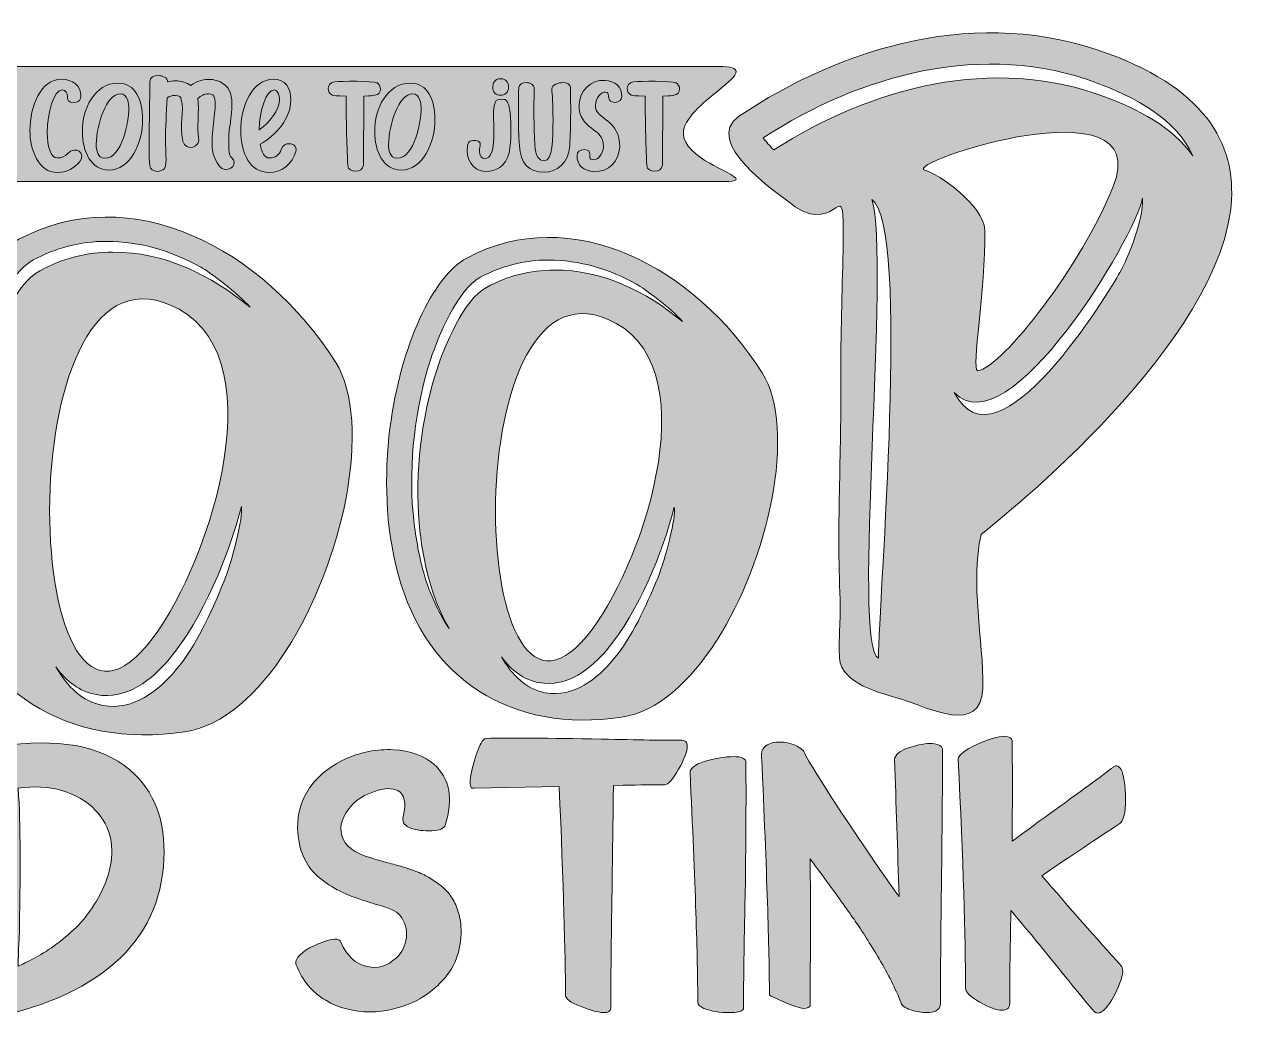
# Model space of a CAD drawing. Header units: inches. Extents: x 65 to 1015, y -999 to -82.
# Drawn here: x 384 to 998, y -999 to -494 of the extents above; entities that cross this region are included whole.
import ezdxf

# ---------------------------------------------------------------- set-up
doc = ezdxf.new("R2010")
doc.units = ezdxf.units.IN
doc.header["$MEASUREMENT"] = 0
doc.layers.add('Layer 1', color=7, linetype='Continuous')

# ---------------------------------------------------------------- blocks, each defined once
blk = doc.blocks.new('block 3')
at = {"layer": 'Layer 1', "true_color": 0xffffff}
h = blk.add_hatch(color=7, dxfattribs=at)
h.dxf.hatch_style = 2
edge = h.paths.add_edge_path()
edge.add_spline(control_points=[(440.16, -873.49), (451.5, -884.44), (456.32, -900.02), (454.63, -920.23), (452.8, -940.96), (443.61, -958.01), (427.06, -971.37), (410.5, -984.74), (387.16, -993.83), (357.05, -998.65), (356, -998.91), (355.09, -999.04), (354.31, -999.04), (351.18, -999.04), (348.96, -997.93), (347.66, -995.72), (345.05, -991.55), (347.07, -985.09), (353.72, -976.36), (354.9, -945.98), (354.18, -908.69), (351.57, -864.5), (351.57, -864.5), (351.57, -863.91), (351.57, -863.91), (351.57, -863.91), (351.96, -862.93), (351.96, -862.93), (353.4, -861.24), (361.67, -859.8), (376.8, -858.63), (376.8, -858.63), (377.39, -858.63), (377.39, -858.63), (405.55, -855.24), (426.47, -860.19), (440.16, -873.49)], knot_values=[0, 0, 0, 0, 1, 1, 1, 2, 2, 2, 3, 3, 3, 4, 4, 4, 5, 5, 5, 6, 6, 6, 7, 7, 7, 8, 8, 8, 9, 9, 9, 10, 10, 10, 11, 11, 11, 12, 12, 12, 12], degree=3, periodic=1)
edge = h.paths.add_edge_path()
edge.add_spline(control_points=[(381.3, -880.53), (382.47, -898.52), (382.6, -924.27), (381.69, -957.78), (381.56, -958.69), (381.46, -960.61), (381.39, -963.55), (381.33, -966.48), (381.3, -968.8), (381.3, -970.49), (384.29, -969.06), (387.32, -967.52), (390.39, -965.89), (393.45, -964.27), (396.97, -961.98), (400.95, -959.05), (404.92, -956.12), (408.51, -952.99), (411.71, -949.66), (414.9, -946.34), (417.93, -942.3), (420.8, -937.54), (423.67, -932.78), (425.82, -927.73), (427.25, -922.38), (430.38, -910.26), (428.1, -900.02), (420.41, -891.68), (415.97, -886.99), (410.3, -883.66), (403.39, -881.7), (396.48, -879.75), (389.12, -879.36), (381.3, -880.53)], knot_values=[0, 0, 0, 0, 1, 1, 1, 2, 2, 2, 3, 3, 3, 4, 4, 4, 5, 5, 5, 6, 6, 6, 7, 7, 7, 8, 8, 8, 9, 9, 9, 10, 10, 10, 11, 11, 11, 11], degree=3, periodic=1)
h = blk.add_hatch(color=7, dxfattribs=at)
h.dxf.hatch_style = 2
edge = h.paths.add_edge_path()
edge.add_spline(control_points=[(719.02, -857.46), (719.28, -857.98), (719.41, -858.63), (719.41, -859.41), (719.41, -861.76), (717.95, -865.57), (715.01, -870.85), (712.08, -876.13), (709.7, -878.77), (707.88, -878.77), (702.4, -878.77), (695.43, -878.84), (686.95, -878.97), (686.95, -878.97), (682.06, -879.16), (682.06, -879.16), (681.93, -890.51), (681.67, -909.67), (681.28, -936.66), (680.89, -962.34), (680.69, -980.66), (680.69, -991.61), (680.43, -993.17), (679.32, -993.96), (677.37, -993.96), (677.11, -993.96), (676.91, -993.96), (676.78, -993.96), (674.04, -993.7), (670.2, -992.62), (665.24, -990.73), (660.29, -988.84), (657.81, -986.92), (657.81, -984.96), (657.81, -964.75), (656.77, -929.62), (654.68, -879.55), (654.68, -879.55), (611.66, -880.53), (611.66, -880.53), (611.66, -880.53), (610.29, -880.53), (610.29, -880.53), (610.29, -880.53), (609.9, -879.16), (609.9, -879.16), (609.38, -877.47), (609.8, -874.05), (611.17, -868.9), (612.54, -863.75), (613.88, -860), (615.18, -857.65), (615.96, -856.35), (616.75, -855.57), (617.53, -855.3), (629.52, -855.04), (649.01, -855.18), (676, -855.7), (694.64, -856.09), (708.2, -856.28), (716.68, -856.28), (717.72, -856.28), (718.5, -856.67), (719.02, -857.46)], knot_values=[0, 0, 0, 0, 1, 1, 1, 2, 2, 2, 3, 3, 3, 4, 4, 4, 5, 5, 5, 6, 6, 6, 7, 7, 7, 8, 8, 8, 9, 9, 9, 10, 10, 10, 11, 11, 11, 12, 12, 12, 13, 13, 13, 14, 14, 14, 15, 15, 15, 16, 16, 16, 17, 17, 17, 18, 18, 18, 19, 19, 19, 20, 20, 20, 21, 21, 21, 21], degree=3, periodic=1)
h = blk.add_hatch(color=7, dxfattribs=at)
h.dxf.hatch_style = 2
edge = h.paths.add_edge_path()
edge.add_spline(control_points=[(848.29, -860.98), (848.42, -876.23), (848.22, -901.33), (847.7, -936.27), (847.44, -960.65), (847.31, -978.31), (847.31, -989.26), (847.31, -991.09), (846.46, -992.39), (844.77, -993.17), (843.59, -993.7), (842.09, -993.96), (840.27, -993.96), (837.92, -993.96), (835.25, -993.47), (832.25, -992.49), (829.25, -991.51), (827.62, -990.24), (827.36, -988.68), (824.62, -981.9), (820.94, -974.6), (816.31, -966.77), (811.68, -958.95), (807.67, -952.6), (804.29, -947.71), (800.89, -942.82), (796.07, -936.07), (789.81, -927.47), (786.29, -922.77), (783.49, -918.99), (781.4, -916.12), (781.66, -927.6), (781.73, -944.55), (781.6, -966.97), (781.47, -976.49), (781.4, -983.98), (781.4, -989.46), (781.4, -989.46), (781.4, -990.63), (781.4, -990.63), (781.4, -990.63), (780.43, -991.41), (780.43, -991.41), (778.47, -992.72), (772.28, -990.76), (761.85, -985.55), (761.85, -985.55), (760.87, -985.16), (760.87, -985.16), (760.87, -985.16), (760.87, -983.98), (760.87, -983.98), (760.87, -962.86), (759.57, -923.03), (756.96, -864.5), (756.7, -862.15), (757.42, -860.33), (759.11, -859.02), (761.07, -857.72), (763.38, -857.1), (766.05, -857.16), (768.72, -857.23), (771.3, -857.78), (773.78, -858.82), (776.91, -860.13), (778.67, -861.76), (779.06, -863.71), (788.44, -879.75), (803.5, -902.63), (824.23, -932.36), (824.23, -932.36), (826.38, -935.29), (826.38, -935.29), (825.73, -911.3), (824.95, -888.23), (824.04, -866.06), (824.04, -866.06), (824.04, -865.47), (824.04, -865.47), (824.04, -865.47), (824.23, -865.08), (824.23, -865.08), (825.28, -862.74), (828.17, -860.88), (832.93, -859.51), (837.69, -858.14), (841.51, -857.65), (844.38, -858.04), (846.59, -858.31), (847.9, -859.15), (848.29, -860.59), (848.29, -860.59), (848.29, -860.98), (848.29, -860.98)], knot_values=[0, 0, 0, 0, 1, 1, 1, 2, 2, 2, 3, 3, 3, 4, 4, 4, 5, 5, 5, 6, 6, 6, 7, 7, 7, 8, 8, 8, 9, 9, 9, 10, 10, 10, 11, 11, 11, 12, 12, 12, 13, 13, 13, 14, 14, 14, 15, 15, 15, 16, 16, 16, 17, 17, 17, 18, 18, 18, 19, 19, 19, 20, 20, 20, 21, 21, 21, 22, 22, 22, 23, 23, 23, 24, 24, 24, 25, 25, 25, 26, 26, 26, 27, 27, 27, 28, 28, 28, 29, 29, 29, 30, 30, 30, 31, 31, 31, 31], degree=3, periodic=1)
h = blk.add_hatch(color=7, dxfattribs=at)
h.dxf.hatch_style = 2
edge = h.paths.add_edge_path()
edge.add_spline(control_points=[(898.54, -924.73), (912.62, -941.03), (926.05, -956.28), (938.83, -970.49), (940, -972.19), (939.48, -975.61), (937.27, -980.76), (935.05, -985.91), (932.83, -989.65), (930.62, -992), (929.31, -993.44), (928.07, -994.15), (926.9, -994.15), (926.38, -994.15), (925.86, -993.96), (925.34, -993.57), (925.34, -993.57), (924.95, -993.37), (924.95, -993.37), (919.99, -987.5), (912.04, -977.79), (901.09, -964.23), (891.96, -953.02), (885.9, -945.72), (882.9, -942.33), (882.51, -963.19), (882.31, -978.83), (882.31, -989.26), (882.31, -990.44), (881.92, -991.35), (881.14, -992), (880.36, -992.52), (879.44, -992.78), (878.4, -992.78), (875.79, -992.78), (872.08, -991.41), (867.25, -988.68), (862.43, -985.94), (860.02, -983.59), (860.02, -981.64), (860.02, -955.95), (858.78, -917.36), (856.3, -865.86), (856.3, -865.86), (856.3, -865.47), (856.3, -865.47), (856.3, -865.47), (856.5, -864.89), (856.5, -864.89), (857.8, -862.54), (861.49, -860.1), (867.55, -857.55), (873.61, -855.01), (878.01, -853.94), (880.75, -854.33), (882.31, -854.59), (883.22, -855.3), (883.49, -856.48), (883.75, -869.65), (883.75, -886.59), (883.49, -907.32), (887.4, -904.46), (893.46, -900.02), (901.67, -894.03), (918.36, -882.03), (929.38, -873.95), (934.72, -869.78), (934.72, -869.78), (934.92, -869.58), (934.92, -869.58), (936.09, -868.93), (937.13, -869.13), (938.05, -870.17), (939.61, -871.99), (940.52, -876.49), (940.79, -883.66), (941.05, -890.83), (940.33, -895.53), (938.64, -897.74), (938.64, -897.74), (938.05, -898.33), (938.05, -898.33), (926.83, -905.63), (913.67, -914.43), (898.54, -924.73)], knot_values=[0, 0, 0, 0, 1, 1, 1, 2, 2, 2, 3, 3, 3, 4, 4, 4, 5, 5, 5, 6, 6, 6, 7, 7, 7, 8, 8, 8, 9, 9, 9, 10, 10, 10, 11, 11, 11, 12, 12, 12, 13, 13, 13, 14, 14, 14, 15, 15, 15, 16, 16, 16, 17, 17, 17, 18, 18, 18, 19, 19, 19, 20, 20, 20, 21, 21, 21, 22, 22, 22, 23, 23, 23, 24, 24, 24, 25, 25, 25, 26, 26, 26, 27, 27, 27, 28, 28, 28, 28], degree=3, periodic=1)
h = blk.add_hatch(color=7, dxfattribs=at)
h.dxf.hatch_style = 2
edge = h.paths.add_edge_path()
edge.add_spline(control_points=[(605.01, -950.15), (605.66, -961.1), (602.57, -970.29), (595.72, -977.72), (588.88, -985.16), (580.44, -989.98), (570.4, -992.2), (566.62, -993.11), (562.84, -993.57), (559.06, -993.57), (550.84, -993.57), (543.38, -991.61), (536.67, -987.7), (529.95, -983.79), (524.96, -977.86), (521.7, -969.9), (521.18, -968.34), (521.77, -966.71), (523.46, -965.01), (525.16, -963.32), (526.85, -962.05), (528.55, -961.2), (530.24, -960.35), (532, -959.54), (533.83, -958.76), (540.09, -956.28), (543.61, -956.15), (544.39, -958.37), (547.26, -965.28), (551.69, -969.38), (557.69, -970.68), (562.9, -971.99), (567.79, -970.49), (572.36, -966.19), (575.22, -963.58), (576.92, -960.19), (577.44, -956.02), (577.96, -951.85), (576.85, -948.07), (574.12, -944.68), (572.42, -942.72), (568.44, -940.9), (562.19, -939.2), (560.62, -938.81), (559.58, -938.48), (559.06, -938.22), (553.71, -936.66), (549.15, -934.99), (545.37, -933.23), (541.58, -931.48), (537.84, -929.16), (534.12, -926.29), (530.41, -923.43), (527.57, -919.84), (525.62, -915.54), (523.66, -911.23), (522.62, -906.28), (522.49, -900.67), (522.36, -893.11), (524.38, -886.33), (528.55, -880.34), (532.72, -874.34), (538.65, -869.52), (546.35, -865.86), (554.3, -862.22), (562.51, -860.62), (570.99, -861.07), (579.46, -861.53), (586.24, -863.98), (591.32, -868.41), (599.41, -875.45), (601.3, -885.75), (597, -899.31), (597, -899.31), (596.8, -899.7), (596.8, -899.7), (595.75, -901.26), (593.09, -902.04), (588.78, -902.04), (584.48, -902.04), (581.16, -901.46), (578.81, -900.28), (576.07, -898.98), (575.09, -897.15), (575.87, -894.81), (577.44, -887.9), (576.53, -883.53), (573.14, -881.7), (570.27, -880.27), (566.36, -880.4), (561.4, -882.1), (556.45, -883.79), (552.73, -886.01), (550.26, -888.74), (545.17, -894.09), (543.35, -899.31), (544.78, -904.39), (546.21, -909.61), (551.17, -913.39), (559.64, -915.73), (561.08, -916.25), (563.49, -916.97), (566.88, -917.88), (569.88, -918.67), (572.19, -919.29), (573.82, -919.74), (575.45, -920.2), (577.76, -920.95), (580.76, -921.99), (583.76, -923.03), (586.17, -924.08), (588, -925.12), (589.82, -926.16), (591.88, -927.53), (594.16, -929.23), (596.44, -930.92), (598.27, -932.72), (599.64, -934.6), (601.01, -936.5), (602.18, -938.78), (603.16, -941.45), (604.13, -944.12), (604.75, -947.02), (605.01, -950.15)], knot_values=[0, 0, 0, 0, 1, 1, 1, 2, 2, 2, 3, 3, 3, 4, 4, 4, 5, 5, 5, 6, 6, 6, 7, 7, 7, 8, 8, 8, 9, 9, 9, 10, 10, 10, 11, 11, 11, 12, 12, 12, 13, 13, 13, 14, 14, 14, 15, 15, 15, 16, 16, 16, 17, 17, 17, 18, 18, 18, 19, 19, 19, 20, 20, 20, 21, 21, 21, 22, 22, 22, 23, 23, 23, 24, 24, 24, 25, 25, 25, 26, 26, 26, 27, 27, 27, 28, 28, 28, 29, 29, 29, 30, 30, 30, 31, 31, 31, 32, 32, 32, 33, 33, 33, 34, 34, 34, 35, 35, 35, 36, 36, 36, 37, 37, 37, 38, 38, 38, 39, 39, 39, 40, 40, 40, 41, 41, 41, 41], degree=3, periodic=1)
h = blk.add_hatch(color=7, dxfattribs=at)
h.dxf.hatch_style = 2
edge = h.paths.add_edge_path()
edge.add_spline(control_points=[(748.94, -867.04), (749.2, -881.64), (749.07, -905.96), (748.55, -939.98), (748.03, -963.45), (747.77, -980.53), (747.77, -991.22), (747.77, -991.22), (747.77, -992), (747.77, -992), (747.77, -992), (747.38, -992.59), (747.38, -992.59), (746.33, -993.5), (744.25, -993.96), (741.12, -993.96), (735.9, -993.96), (731.47, -993.24), (727.82, -991.81), (725.73, -990.89), (724.69, -989.79), (724.69, -988.48), (724.69, -966.97), (723.39, -928.25), (720.78, -872.32), (720.78, -872.32), (720.78, -871.73), (720.78, -871.73), (720.78, -871.73), (720.98, -871.34), (720.98, -871.34), (722.41, -868.99), (726.03, -867.2), (731.83, -865.96), (737.63, -864.72), (742.16, -864.3), (745.42, -864.69), (747.51, -864.95), (748.68, -865.74), (748.94, -867.04)], knot_values=[0, 0, 0, 0, 1, 1, 1, 2, 2, 2, 3, 3, 3, 4, 4, 4, 5, 5, 5, 6, 6, 6, 7, 7, 7, 8, 8, 8, 9, 9, 9, 10, 10, 10, 11, 11, 11, 12, 12, 12, 13, 13, 13, 13], degree=3, periodic=1)
at = {"layer": 'Layer 1', "lineweight": 0}
for points, knots in [([(440.16, -873.49), (451.5, -884.44), (456.32, -900.02), (454.63, -920.23), (452.8, -940.96), (443.61, -958.01), (427.06, -971.37), (410.5, -984.74), (387.16, -993.83), (357.05, -998.65), (356, -998.91), (355.09, -999.04), (354.31, -999.04), (351.18, -999.04), (348.96, -997.93), (347.66, -995.72), (345.05, -991.55), (347.07, -985.09), (353.72, -976.36), (354.9, -945.98), (354.18, -908.69), (351.57, -864.5), (351.57, -864.5), (351.57, -863.91), (351.57, -863.91), (351.57, -863.91), (351.96, -862.93), (351.96, -862.93), (353.4, -861.24), (361.67, -859.8), (376.8, -858.63), (376.8, -858.63), (377.39, -858.63), (377.39, -858.63), (405.55, -855.24), (426.47, -860.19), (440.16, -873.49)], [0, 0, 0, 0, 1, 1, 1, 2, 2, 2, 3, 3, 3, 4, 4, 4, 5, 5, 5, 6, 6, 6, 7, 7, 7, 8, 8, 8, 9, 9, 9, 10, 10, 10, 11, 11, 11, 12, 12, 12, 12]), ([(719.02, -857.46), (719.28, -857.98), (719.41, -858.63), (719.41, -859.41), (719.41, -861.76), (717.95, -865.57), (715.01, -870.85), (712.08, -876.13), (709.7, -878.77), (707.88, -878.77), (702.4, -878.77), (695.43, -878.84), (686.95, -878.97), (686.95, -878.97), (682.06, -879.16), (682.06, -879.16), (681.93, -890.51), (681.67, -909.67), (681.28, -936.66), (680.89, -962.34), (680.69, -980.66), (680.69, -991.61), (680.43, -993.17), (679.32, -993.96), (677.37, -993.96), (677.11, -993.96), (676.91, -993.96), (676.78, -993.96), (674.04, -993.7), (670.2, -992.62), (665.24, -990.73), (660.29, -988.84), (657.81, -986.92), (657.81, -984.96), (657.81, -964.75), (656.77, -929.62), (654.68, -879.55), (654.68, -879.55), (611.66, -880.53), (611.66, -880.53), (611.66, -880.53), (610.29, -880.53), (610.29, -880.53), (610.29, -880.53), (609.9, -879.16), (609.9, -879.16), (609.38, -877.47), (609.8, -874.05), (611.17, -868.9), (612.54, -863.75), (613.88, -860), (615.18, -857.65), (615.96, -856.35), (616.75, -855.57), (617.53, -855.3), (629.52, -855.04), (649.01, -855.18), (676, -855.7), (694.64, -856.09), (708.2, -856.28), (716.68, -856.28), (717.72, -856.28), (718.5, -856.67), (719.02, -857.46)], [0, 0, 0, 0, 1, 1, 1, 2, 2, 2, 3, 3, 3, 4, 4, 4, 5, 5, 5, 6, 6, 6, 7, 7, 7, 8, 8, 8, 9, 9, 9, 10, 10, 10, 11, 11, 11, 12, 12, 12, 13, 13, 13, 14, 14, 14, 15, 15, 15, 16, 16, 16, 17, 17, 17, 18, 18, 18, 19, 19, 19, 20, 20, 20, 21, 21, 21, 21]), ([(848.29, -860.98), (848.42, -876.23), (848.22, -901.33), (847.7, -936.27), (847.44, -960.65), (847.31, -978.31), (847.31, -989.26), (847.31, -991.09), (846.46, -992.39), (844.77, -993.17), (843.59, -993.7), (842.09, -993.96), (840.27, -993.96), (837.92, -993.96), (835.25, -993.47), (832.25, -992.49), (829.25, -991.51), (827.62, -990.24), (827.36, -988.68), (824.62, -981.9), (820.94, -974.6), (816.31, -966.77), (811.68, -958.95), (807.67, -952.6), (804.29, -947.71), (800.89, -942.82), (796.07, -936.07), (789.81, -927.47), (786.29, -922.77), (783.49, -918.99), (781.4, -916.12), (781.66, -927.6), (781.73, -944.55), (781.6, -966.97), (781.47, -976.49), (781.4, -983.98), (781.4, -989.46), (781.4, -989.46), (781.4, -990.63), (781.4, -990.63), (781.4, -990.63), (780.43, -991.41), (780.43, -991.41), (778.47, -992.72), (772.28, -990.76), (761.85, -985.55), (761.85, -985.55), (760.87, -985.16), (760.87, -985.16), (760.87, -985.16), (760.87, -983.98), (760.87, -983.98), (760.87, -962.86), (759.57, -923.03), (756.96, -864.5), (756.7, -862.15), (757.42, -860.33), (759.11, -859.02), (761.07, -857.72), (763.38, -857.1), (766.05, -857.16), (768.72, -857.23), (771.3, -857.78), (773.78, -858.82), (776.91, -860.13), (778.67, -861.76), (779.06, -863.71), (788.44, -879.75), (803.5, -902.63), (824.23, -932.36), (824.23, -932.36), (826.38, -935.29), (826.38, -935.29), (825.73, -911.3), (824.95, -888.23), (824.04, -866.06), (824.04, -866.06), (824.04, -865.47), (824.04, -865.47), (824.04, -865.47), (824.23, -865.08), (824.23, -865.08), (825.28, -862.74), (828.17, -860.88), (832.93, -859.51), (837.69, -858.14), (841.51, -857.65), (844.38, -858.04), (846.59, -858.31), (847.9, -859.15), (848.29, -860.59), (848.29, -860.59), (848.29, -860.98), (848.29, -860.98)], [0, 0, 0, 0, 1, 1, 1, 2, 2, 2, 3, 3, 3, 4, 4, 4, 5, 5, 5, 6, 6, 6, 7, 7, 7, 8, 8, 8, 9, 9, 9, 10, 10, 10, 11, 11, 11, 12, 12, 12, 13, 13, 13, 14, 14, 14, 15, 15, 15, 16, 16, 16, 17, 17, 17, 18, 18, 18, 19, 19, 19, 20, 20, 20, 21, 21, 21, 22, 22, 22, 23, 23, 23, 24, 24, 24, 25, 25, 25, 26, 26, 26, 27, 27, 27, 28, 28, 28, 29, 29, 29, 30, 30, 30, 31, 31, 31, 31]), ([(898.54, -924.73), (912.62, -941.03), (926.05, -956.28), (938.83, -970.49), (940, -972.19), (939.48, -975.61), (937.27, -980.76), (935.05, -985.91), (932.83, -989.65), (930.62, -992), (929.31, -993.44), (928.07, -994.15), (926.9, -994.15), (926.38, -994.15), (925.86, -993.96), (925.34, -993.57), (925.34, -993.57), (924.95, -993.37), (924.95, -993.37), (919.99, -987.5), (912.04, -977.79), (901.09, -964.23), (891.96, -953.02), (885.9, -945.72), (882.9, -942.33), (882.51, -963.19), (882.31, -978.83), (882.31, -989.26), (882.31, -990.44), (881.92, -991.35), (881.14, -992), (880.36, -992.52), (879.44, -992.78), (878.4, -992.78), (875.79, -992.78), (872.08, -991.41), (867.25, -988.68), (862.43, -985.94), (860.02, -983.59), (860.02, -981.64), (860.02, -955.95), (858.78, -917.36), (856.3, -865.86), (856.3, -865.86), (856.3, -865.47), (856.3, -865.47), (856.3, -865.47), (856.5, -864.89), (856.5, -864.89), (857.8, -862.54), (861.49, -860.1), (867.55, -857.55), (873.61, -855.01), (878.01, -853.94), (880.75, -854.33), (882.31, -854.59), (883.22, -855.3), (883.49, -856.48), (883.75, -869.65), (883.75, -886.59), (883.49, -907.32), (887.4, -904.46), (893.46, -900.02), (901.67, -894.03), (918.36, -882.03), (929.38, -873.95), (934.72, -869.78), (934.72, -869.78), (934.92, -869.58), (934.92, -869.58), (936.09, -868.93), (937.13, -869.13), (938.05, -870.17), (939.61, -871.99), (940.52, -876.49), (940.79, -883.66), (941.05, -890.83), (940.33, -895.53), (938.64, -897.74), (938.64, -897.74), (938.05, -898.33), (938.05, -898.33), (926.83, -905.63), (913.67, -914.43), (898.54, -924.73)], [0, 0, 0, 0, 1, 1, 1, 2, 2, 2, 3, 3, 3, 4, 4, 4, 5, 5, 5, 6, 6, 6, 7, 7, 7, 8, 8, 8, 9, 9, 9, 10, 10, 10, 11, 11, 11, 12, 12, 12, 13, 13, 13, 14, 14, 14, 15, 15, 15, 16, 16, 16, 17, 17, 17, 18, 18, 18, 19, 19, 19, 20, 20, 20, 21, 21, 21, 22, 22, 22, 23, 23, 23, 24, 24, 24, 25, 25, 25, 26, 26, 26, 27, 27, 27, 28, 28, 28, 28]), ([(605.01, -950.15), (605.66, -961.1), (602.57, -970.29), (595.72, -977.72), (588.88, -985.16), (580.44, -989.98), (570.4, -992.2), (566.62, -993.11), (562.84, -993.57), (559.06, -993.57), (550.84, -993.57), (543.38, -991.61), (536.67, -987.7), (529.95, -983.79), (524.96, -977.86), (521.7, -969.9), (521.18, -968.34), (521.77, -966.71), (523.46, -965.01), (525.16, -963.32), (526.85, -962.05), (528.55, -961.2), (530.24, -960.35), (532, -959.54), (533.83, -958.76), (540.09, -956.28), (543.61, -956.15), (544.39, -958.37), (547.26, -965.28), (551.69, -969.38), (557.69, -970.68), (562.9, -971.99), (567.79, -970.49), (572.36, -966.19), (575.22, -963.58), (576.92, -960.19), (577.44, -956.02), (577.96, -951.85), (576.85, -948.07), (574.12, -944.68), (572.42, -942.72), (568.44, -940.9), (562.19, -939.2), (560.62, -938.81), (559.58, -938.48), (559.06, -938.22), (553.71, -936.66), (549.15, -934.99), (545.37, -933.23), (541.58, -931.48), (537.84, -929.16), (534.12, -926.29), (530.41, -923.43), (527.57, -919.84), (525.62, -915.54), (523.66, -911.23), (522.62, -906.28), (522.49, -900.67), (522.36, -893.11), (524.38, -886.33), (528.55, -880.34), (532.72, -874.34), (538.65, -869.52), (546.35, -865.86), (554.3, -862.22), (562.51, -860.62), (570.99, -861.07), (579.46, -861.53), (586.24, -863.98), (591.32, -868.41), (599.41, -875.45), (601.3, -885.75), (597, -899.31), (597, -899.31), (596.8, -899.7), (596.8, -899.7), (595.75, -901.26), (593.09, -902.04), (588.78, -902.04), (584.48, -902.04), (581.16, -901.46), (578.81, -900.28), (576.07, -898.98), (575.09, -897.15), (575.87, -894.81), (577.44, -887.9), (576.53, -883.53), (573.14, -881.7), (570.27, -880.27), (566.36, -880.4), (561.4, -882.1), (556.45, -883.79), (552.73, -886.01), (550.26, -888.74), (545.17, -894.09), (543.35, -899.31), (544.78, -904.39), (546.21, -909.61), (551.17, -913.39), (559.64, -915.73), (561.08, -916.25), (563.49, -916.97), (566.88, -917.88), (569.88, -918.67), (572.19, -919.29), (573.82, -919.74), (575.45, -920.2), (577.76, -920.95), (580.76, -921.99), (583.76, -923.03), (586.17, -924.08), (588, -925.12), (589.82, -926.16), (591.88, -927.53), (594.16, -929.23), (596.44, -930.92), (598.27, -932.72), (599.64, -934.6), (601.01, -936.5), (602.18, -938.78), (603.16, -941.45), (604.13, -944.12), (604.75, -947.02), (605.01, -950.15)], [0, 0, 0, 0, 1, 1, 1, 2, 2, 2, 3, 3, 3, 4, 4, 4, 5, 5, 5, 6, 6, 6, 7, 7, 7, 8, 8, 8, 9, 9, 9, 10, 10, 10, 11, 11, 11, 12, 12, 12, 13, 13, 13, 14, 14, 14, 15, 15, 15, 16, 16, 16, 17, 17, 17, 18, 18, 18, 19, 19, 19, 20, 20, 20, 21, 21, 21, 22, 22, 22, 23, 23, 23, 24, 24, 24, 25, 25, 25, 26, 26, 26, 27, 27, 27, 28, 28, 28, 29, 29, 29, 30, 30, 30, 31, 31, 31, 32, 32, 32, 33, 33, 33, 34, 34, 34, 35, 35, 35, 36, 36, 36, 37, 37, 37, 38, 38, 38, 39, 39, 39, 40, 40, 40, 41, 41, 41, 41]), ([(748.94, -867.04), (749.2, -881.64), (749.07, -905.96), (748.55, -939.98), (748.03, -963.45), (747.77, -980.53), (747.77, -991.22), (747.77, -991.22), (747.77, -992), (747.77, -992), (747.77, -992), (747.38, -992.59), (747.38, -992.59), (746.33, -993.5), (744.25, -993.96), (741.12, -993.96), (735.9, -993.96), (731.47, -993.24), (727.82, -991.81), (725.73, -990.89), (724.69, -989.79), (724.69, -988.48), (724.69, -966.97), (723.39, -928.25), (720.78, -872.32), (720.78, -872.32), (720.78, -871.73), (720.78, -871.73), (720.78, -871.73), (720.98, -871.34), (720.98, -871.34), (722.41, -868.99), (726.03, -867.2), (731.83, -865.96), (737.63, -864.72), (742.16, -864.3), (745.42, -864.69), (747.51, -864.95), (748.68, -865.74), (748.94, -867.04)], [0, 0, 0, 0, 1, 1, 1, 2, 2, 2, 3, 3, 3, 4, 4, 4, 5, 5, 5, 6, 6, 6, 7, 7, 7, 8, 8, 8, 9, 9, 9, 10, 10, 10, 11, 11, 11, 12, 12, 12, 13, 13, 13, 13]), ([(381.3, -880.53), (382.47, -898.52), (382.6, -924.27), (381.69, -957.78), (381.56, -958.69), (381.46, -960.61), (381.39, -963.55), (381.33, -966.48), (381.3, -968.8), (381.3, -970.49), (384.29, -969.06), (387.32, -967.52), (390.39, -965.89), (393.45, -964.27), (396.97, -961.98), (400.95, -959.05), (404.92, -956.12), (408.51, -952.99), (411.71, -949.66), (414.9, -946.34), (417.93, -942.3), (420.8, -937.54), (423.67, -932.78), (425.82, -927.73), (427.25, -922.38), (430.38, -910.26), (428.1, -900.02), (420.41, -891.68), (415.97, -886.99), (410.3, -883.66), (403.39, -881.7), (396.48, -879.75), (389.12, -879.36), (381.3, -880.53)], [0, 0, 0, 0, 1, 1, 1, 2, 2, 2, 3, 3, 3, 4, 4, 4, 5, 5, 5, 6, 6, 6, 7, 7, 7, 8, 8, 8, 9, 9, 9, 10, 10, 10, 11, 11, 11, 11])]:
    blk.add_open_spline(points, degree=3, knots=knots, dxfattribs=at)
blk = doc.blocks.new('block 15')
at = {"layer": 'Layer 1', "true_color": 0xffffff}
h = blk.add_hatch(color=7, dxfattribs=at)
h.dxf.hatch_style = 2
edge = h.paths.add_edge_path()
edge.add_spline(control_points=[(796.93, -668.67), (796.93, -647.54), (797.84, -626.1), (798.14, -604.96), (798.74, -566.61), (795.73, -601.64), (773.98, -586.54), (762.81, -578.39), (727.48, -553.93), (745.3, -540.94), (797.84, -505.61), (866.99, -484.78), (932.21, -509.24), (983.25, -527.96), (998.04, -557.25), (993.82, -588.95), (983.85, -662.64), (870.61, -749.6), (867.9, -752.32), (862.16, -777.08), (869.1, -804.86), (868.8, -830.23), (867.59, -853.78), (841.63, -839.89), (827.13, -835.36), (817.17, -832.34), (797.24, -827.81), (796.33, -814.83), (795.73, -805.77), (796.93, -795.2), (796.63, -785.23), (794.82, -746.28), (797.54, -707.63), (796.93, -668.67)], knot_values=[0, 0, 0, 0, 1, 1, 1, 2, 2, 2, 3, 3, 3, 4, 4, 4, 5, 5, 5, 6, 6, 6, 7, 7, 7, 8, 8, 8, 9, 9, 9, 10, 10, 10, 11, 11, 11, 11], degree=3, periodic=1)
edge = h.paths.add_edge_path()
edge.add_spline(control_points=[(757.68, -551.81), (759.19, -553.62), (761, -555.74), (763.11, -557.85), (812.64, -526.15), (873.63, -509.84), (930.4, -530.98), (946.41, -537.02), (964.83, -546.08), (974.79, -560.87), (966.64, -542.15), (945.2, -530.98), (926.48, -524.03), (869.41, -502.59), (807.2, -519.5), (757.68, -551.81)], knot_values=[0, 0, 0, 0, 1, 1, 1, 2, 2, 2, 3, 3, 3, 4, 4, 4, 5, 5, 5, 5], degree=3, periodic=1)
edge = h.paths.add_edge_path()
edge.add_spline(control_points=[(812.64, -582.92), (822.3, -612.51), (802.37, -808.79), (815.96, -814.83), (815.96, -787.65), (832.26, -595.3), (812.64, -582.92)], knot_values=[0, 0, 0, 0, 1, 1, 1, 2, 2, 2, 2], degree=3, periodic=1)
edge = h.paths.add_edge_path()
edge.add_spline(control_points=[(866.08, -669.58), (879.07, -667.47), (919.23, -615.23), (934.63, -576.27), (956.37, -521.92), (827.13, -564.8), (839.51, -568.12), (846.15, -569.93), (869.1, -585.63), (869.71, -598.32), (870.31, -629.42), (862.76, -668.07), (866.08, -669.58)], knot_values=[0, 0, 0, 0, 1, 1, 1, 2, 2, 2, 3, 3, 3, 4, 4, 4, 4], degree=3, periodic=1)
edge = h.paths.add_edge_path()
edge.add_spline(control_points=[(949.43, -582.31), (945.8, -601.64), (881.79, -709.44), (854.31, -680.45), (876.05, -723.33), (932.82, -629.12), (937.95, -619.75), (942.18, -612.51), (949.73, -593.79), (949.43, -582.31)], knot_values=[0, 0, 0, 0, 1, 1, 1, 2, 2, 2, 3, 3, 3, 3], degree=3, periodic=1)
h = blk.add_hatch(color=7, dxfattribs=at)
h.dxf.hatch_style = 2
edge = h.paths.add_edge_path()
edge.add_spline(control_points=[(465.43, -851.94), (406.07, -860.8), (359.72, -831.63), (344.35, -774.35), (337.32, -748.57), (336.8, -720.71), (339.93, -695.19), (345.66, -650.66), (363.1, -612.9), (381.59, -603.01), (438.09, -572.54), (505.01, -607.44), (541.73, -665.24), (551.1, -680.35), (552.14, -706.12), (546.94, -733.73), (536.78, -786.58), (504.23, -846.21), (465.43, -851.94)], knot_values=[0, 0, 0, 0, 1, 1, 1, 2, 2, 2, 3, 3, 3, 4, 4, 4, 5, 5, 5, 6, 6, 6, 6], degree=3, periodic=1)
edge = h.paths.add_edge_path()
edge.add_spline(control_points=[(473.51, -617.07), (458.93, -609), (442.78, -604.05), (425.86, -604.05), (412.58, -604.05), (400.08, -607.44), (388.88, -613.43), (376.38, -620.2), (365.97, -645.97), (362.06, -657.69), (353.47, -684.25), (350.08, -713.94), (352.43, -741.28), (353.47, -751.43), (355.03, -761.59), (357.63, -771.48), (360.76, -783.46), (365.71, -794.4), (371.95, -803.77), (367.27, -795.7), (363.62, -786.58), (361.02, -776.95), (358.41, -767.06), (356.59, -756.9), (355.81, -746.75), (353.47, -719.4), (356.85, -689.72), (365.44, -663.16), (369.35, -651.44), (379.77, -625.4), (392.27, -618.89), (403.46, -612.64), (415.96, -609.52), (428.98, -609.52), (455.02, -609.26), (478.97, -621.24), (498.5, -637.38), (492.52, -630.35), (477.67, -619.41), (473.51, -617.07)], knot_values=[0, 0, 0, 0, 1, 1, 1, 2, 2, 2, 3, 3, 3, 4, 4, 4, 5, 5, 5, 6, 6, 6, 7, 7, 7, 8, 8, 8, 9, 9, 9, 10, 10, 10, 11, 11, 11, 12, 12, 12, 13, 13, 13, 13], degree=3, periodic=1)
edge = h.paths.add_edge_path()
edge.add_spline(control_points=[(446.69, -807.94), (476.11, -772.26), (512.3, -665.76), (462.57, -638.42), (375.08, -590.25), (381.07, -886.84), (446.69, -807.94)], knot_values=[0, 0, 0, 0, 1, 1, 1, 2, 2, 2, 2], degree=3, periodic=1)
edge = h.paths.add_edge_path()
edge.add_spline(control_points=[(457.62, -815.23), (449.03, -825.38), (436.27, -836.06), (420.65, -833.19), (412.32, -831.63), (405.54, -826.42), (400.34, -819.13), (406.07, -829.29), (413.62, -836.58), (424.03, -838.66), (439.66, -841.53), (452.42, -830.85), (461.01, -820.7), (471.42, -808.2), (478.19, -792.83), (485.22, -776.17), (489.39, -765.49), (495.12, -743.36), (494.08, -738.15), (487.57, -762.89), (474.81, -794.66), (457.62, -815.23)], knot_values=[0, 0, 0, 0, 1, 1, 1, 2, 2, 2, 3, 3, 3, 4, 4, 4, 5, 5, 5, 6, 6, 6, 7, 7, 7, 7], degree=3, periodic=1)
h = blk.add_hatch(color=7, dxfattribs=at)
h.dxf.hatch_style = 2
edge = h.paths.add_edge_path()
edge.add_spline(control_points=[(686.14, -844.6), (630.79, -852.85), (587.58, -825.66), (573.26, -772.26), (566.71, -748.22), (566.22, -722.25), (569.13, -698.46), (574.47, -656.95), (590.74, -621.75), (607.97, -612.52), (660.65, -584.12), (723.04, -616.65), (757.27, -670.54), (766.01, -684.62), (766.98, -708.65), (762.12, -734.39), (752.66, -783.66), (722.31, -839.26), (686.14, -844.6)], knot_values=[0, 0, 0, 0, 1, 1, 1, 2, 2, 2, 3, 3, 3, 4, 4, 4, 5, 5, 5, 6, 6, 6, 6], degree=3, periodic=1)
edge = h.paths.add_edge_path()
edge.add_spline(control_points=[(693.67, -625.63), (680.07, -618.11), (665.02, -613.49), (649.24, -613.49), (636.86, -613.49), (625.21, -616.65), (614.77, -622.23), (603.12, -628.55), (593.41, -652.58), (589.77, -663.5), (581.76, -688.26), (578.6, -715.94), (580.79, -741.43), (581.76, -750.89), (583.21, -760.36), (585.64, -769.58), (588.55, -780.75), (593.17, -790.95), (598.99, -799.69), (594.62, -792.16), (591.22, -783.66), (588.8, -774.68), (586.37, -765.46), (584.67, -755.99), (583.94, -746.52), (581.76, -721.03), (584.91, -693.36), (592.92, -668.6), (596.56, -657.68), (606.27, -633.4), (617.93, -627.33), (628.37, -621.51), (640.02, -618.59), (652.16, -618.59), (676.43, -618.35), (698.76, -629.52), (716.97, -644.57), (711.39, -638.01), (697.55, -627.82), (693.67, -625.63)], knot_values=[0, 0, 0, 0, 1, 1, 1, 2, 2, 2, 3, 3, 3, 4, 4, 4, 5, 5, 5, 6, 6, 6, 7, 7, 7, 8, 8, 8, 9, 9, 9, 10, 10, 10, 11, 11, 11, 12, 12, 12, 13, 13, 13, 13], degree=3, periodic=1)
edge = h.paths.add_edge_path()
edge.add_spline(control_points=[(668.66, -803.57), (696.09, -770.31), (729.84, -671.03), (683.47, -645.54), (601.91, -600.63), (607.49, -877.13), (668.66, -803.57)], knot_values=[0, 0, 0, 0, 1, 1, 1, 2, 2, 2, 2], degree=3, periodic=1)
edge = h.paths.add_edge_path()
edge.add_spline(control_points=[(678.86, -810.37), (670.85, -819.84), (658.95, -829.79), (644.39, -827.12), (636.62, -825.66), (630.31, -820.81), (625.45, -814.01), (630.79, -823.48), (637.83, -830.27), (647.54, -832.22), (662.11, -834.89), (674, -824.93), (682.01, -815.47), (691.72, -803.81), (698.04, -789.49), (704.59, -773.95), (708.48, -764), (713.81, -743.37), (712.84, -738.51), (706.77, -761.57), (694.88, -791.19), (678.86, -810.37)], knot_values=[0, 0, 0, 0, 1, 1, 1, 2, 2, 2, 3, 3, 3, 4, 4, 4, 5, 5, 5, 6, 6, 6, 7, 7, 7, 7], degree=3, periodic=1)
at = {"layer": 'Layer 1', "lineweight": 0}
for points, knots in [([(796.93, -668.67), (796.93, -647.54), (797.84, -626.1), (798.14, -604.96), (798.74, -566.61), (795.73, -601.64), (773.98, -586.54), (762.81, -578.39), (727.48, -553.93), (745.3, -540.94), (797.84, -505.61), (866.99, -484.78), (932.21, -509.24), (983.25, -527.96), (998.04, -557.25), (993.82, -588.95), (983.85, -662.64), (870.61, -749.6), (867.9, -752.32), (862.16, -777.08), (869.1, -804.86), (868.8, -830.23), (867.59, -853.78), (841.63, -839.89), (827.13, -835.36), (817.17, -832.34), (797.24, -827.81), (796.33, -814.83), (795.73, -805.77), (796.93, -795.2), (796.63, -785.23), (794.82, -746.28), (797.54, -707.63), (796.93, -668.67)], [0, 0, 0, 0, 1, 1, 1, 2, 2, 2, 3, 3, 3, 4, 4, 4, 5, 5, 5, 6, 6, 6, 7, 7, 7, 8, 8, 8, 9, 9, 9, 10, 10, 10, 11, 11, 11, 11]), ([(757.68, -551.81), (759.19, -553.62), (761, -555.74), (763.11, -557.85), (812.64, -526.15), (873.63, -509.84), (930.4, -530.98), (946.41, -537.02), (964.83, -546.08), (974.79, -560.87), (966.64, -542.15), (945.2, -530.98), (926.48, -524.03), (869.41, -502.59), (807.2, -519.5), (757.68, -551.81)], [0, 0, 0, 0, 1, 1, 1, 2, 2, 2, 3, 3, 3, 4, 4, 4, 5, 5, 5, 5]), ([(866.08, -669.58), (879.07, -667.47), (919.23, -615.23), (934.63, -576.27), (956.37, -521.92), (827.13, -564.8), (839.51, -568.12), (846.15, -569.93), (869.1, -585.63), (869.71, -598.32), (870.31, -629.42), (862.76, -668.07), (866.08, -669.58)], [0, 0, 0, 0, 1, 1, 1, 2, 2, 2, 3, 3, 3, 4, 4, 4, 4]), ([(465.43, -851.94), (406.07, -860.8), (359.72, -831.63), (344.35, -774.35), (337.32, -748.57), (336.8, -720.71), (339.93, -695.19), (345.66, -650.66), (363.1, -612.9), (381.59, -603.01), (438.09, -572.54), (505.01, -607.44), (541.73, -665.24), (551.1, -680.35), (552.14, -706.12), (546.94, -733.73), (536.78, -786.58), (504.23, -846.21), (465.43, -851.94)], [0, 0, 0, 0, 1, 1, 1, 2, 2, 2, 3, 3, 3, 4, 4, 4, 5, 5, 5, 6, 6, 6, 6]), ([(812.64, -582.92), (822.3, -612.51), (802.37, -808.79), (815.96, -814.83), (815.96, -787.65), (832.26, -595.3), (812.64, -582.92)], [0, 0, 0, 0, 1, 1, 1, 2, 2, 2, 2]), ([(949.43, -582.31), (945.8, -601.64), (881.79, -709.44), (854.31, -680.45), (876.05, -723.33), (932.82, -629.12), (937.95, -619.75), (942.18, -612.51), (949.73, -593.79), (949.43, -582.31)], [0, 0, 0, 0, 1, 1, 1, 2, 2, 2, 3, 3, 3, 3]), ([(686.14, -844.6), (630.79, -852.85), (587.58, -825.66), (573.26, -772.26), (566.71, -748.22), (566.22, -722.25), (569.13, -698.46), (574.47, -656.95), (590.74, -621.75), (607.97, -612.52), (660.65, -584.12), (723.04, -616.65), (757.27, -670.54), (766.01, -684.62), (766.98, -708.65), (762.12, -734.39), (752.66, -783.66), (722.31, -839.26), (686.14, -844.6)], [0, 0, 0, 0, 1, 1, 1, 2, 2, 2, 3, 3, 3, 4, 4, 4, 5, 5, 5, 6, 6, 6, 6]), ([(446.69, -807.94), (476.11, -772.26), (512.3, -665.76), (462.57, -638.42), (375.08, -590.25), (381.07, -886.84), (446.69, -807.94)], [0, 0, 0, 0, 1, 1, 1, 2, 2, 2, 2]), ([(668.66, -803.57), (696.09, -770.31), (729.84, -671.03), (683.47, -645.54), (601.91, -600.63), (607.49, -877.13), (668.66, -803.57)], [0, 0, 0, 0, 1, 1, 1, 2, 2, 2, 2]), ([(473.51, -617.07), (458.93, -609), (442.78, -604.05), (425.86, -604.05), (412.58, -604.05), (400.08, -607.44), (388.88, -613.43), (376.38, -620.2), (365.97, -645.97), (362.06, -657.69), (353.47, -684.25), (350.08, -713.94), (352.43, -741.28), (353.47, -751.43), (355.03, -761.59), (357.63, -771.48), (360.76, -783.46), (365.71, -794.4), (371.95, -803.77), (367.27, -795.7), (363.62, -786.58), (361.02, -776.95), (358.41, -767.06), (356.59, -756.9), (355.81, -746.75), (353.47, -719.4), (356.85, -689.72), (365.44, -663.16), (369.35, -651.44), (379.77, -625.4), (392.27, -618.89), (403.46, -612.64), (415.96, -609.52), (428.98, -609.52), (455.02, -609.26), (478.97, -621.24), (498.5, -637.38), (492.52, -630.35), (477.67, -619.41), (473.51, -617.07)], [0, 0, 0, 0, 1, 1, 1, 2, 2, 2, 3, 3, 3, 4, 4, 4, 5, 5, 5, 6, 6, 6, 7, 7, 7, 8, 8, 8, 9, 9, 9, 10, 10, 10, 11, 11, 11, 12, 12, 12, 13, 13, 13, 13]), ([(693.67, -625.63), (680.07, -618.11), (665.02, -613.49), (649.24, -613.49), (636.86, -613.49), (625.21, -616.65), (614.77, -622.23), (603.12, -628.55), (593.41, -652.58), (589.77, -663.5), (581.76, -688.26), (578.6, -715.94), (580.79, -741.43), (581.76, -750.89), (583.21, -760.36), (585.64, -769.58), (588.55, -780.75), (593.17, -790.95), (598.99, -799.69), (594.62, -792.16), (591.22, -783.66), (588.8, -774.68), (586.37, -765.46), (584.67, -755.99), (583.94, -746.52), (581.76, -721.03), (584.91, -693.36), (592.92, -668.6), (596.56, -657.68), (606.27, -633.4), (617.93, -627.33), (628.37, -621.51), (640.02, -618.59), (652.16, -618.59), (676.43, -618.35), (698.76, -629.52), (716.97, -644.57), (711.39, -638.01), (697.55, -627.82), (693.67, -625.63)], [0, 0, 0, 0, 1, 1, 1, 2, 2, 2, 3, 3, 3, 4, 4, 4, 5, 5, 5, 6, 6, 6, 7, 7, 7, 8, 8, 8, 9, 9, 9, 10, 10, 10, 11, 11, 11, 12, 12, 12, 13, 13, 13, 13]), ([(457.62, -815.23), (449.03, -825.38), (436.27, -836.06), (420.65, -833.19), (412.32, -831.63), (405.54, -826.42), (400.34, -819.13), (406.07, -829.29), (413.62, -836.58), (424.03, -838.66), (439.66, -841.53), (452.42, -830.85), (461.01, -820.7), (471.42, -808.2), (478.19, -792.83), (485.22, -776.17), (489.39, -765.49), (495.12, -743.36), (494.08, -738.15), (487.57, -762.89), (474.81, -794.66), (457.62, -815.23)], [0, 0, 0, 0, 1, 1, 1, 2, 2, 2, 3, 3, 3, 4, 4, 4, 5, 5, 5, 6, 6, 6, 7, 7, 7, 7]), ([(678.86, -810.37), (670.85, -819.84), (658.95, -829.79), (644.39, -827.12), (636.62, -825.66), (630.31, -820.81), (625.45, -814.01), (630.79, -823.48), (637.83, -830.27), (647.54, -832.22), (662.11, -834.89), (674, -824.93), (682.01, -815.47), (691.72, -803.81), (698.04, -789.49), (704.59, -773.95), (708.48, -764), (713.81, -743.37), (712.84, -738.51), (706.77, -761.57), (694.88, -791.19), (678.86, -810.37)], [0, 0, 0, 0, 1, 1, 1, 2, 2, 2, 3, 3, 3, 4, 4, 4, 5, 5, 5, 6, 6, 6, 7, 7, 7, 7])]:
    blk.add_open_spline(points, degree=3, knots=knots, dxfattribs=at)
blk = doc.blocks.new('block 16')
at = {"layer": 'Layer 1', "lineweight": 0}
for points, knots in [([(447.72, -531.8), (447.72, -531.8), (447.77, -523.21), (447.77, -523.21), (447.82, -521.16), (449.88, -520.19), (452.14, -520.24), (454.03, -520.3), (456.79, -521.22), (456.79, -523.48), (458.03, -523.1), (459.27, -522.94), (460.57, -522.94), (463.7, -522.94), (466.4, -523.81), (468.45, -525.32), (470.88, -523.43), (474.06, -522.19), (477.36, -522.19), (483.03, -522.19), (487.4, -525.05), (488.64, -529.58), (489.67, -533.25), (489.18, -537.95), (488.7, -542.06), (488.21, -546.05), (487.51, -550.42), (487.67, -554.31), (487.83, -557.98), (487.56, -560.3), (489.07, -561.65), (492.53, -564.41), (488.97, -569.43), (484.16, -567.16), (480.38, -563.81), (479.36, -558.95), (479.25, -554.53), (479.14, -550.32), (479.79, -545.57), (480.33, -541.19), (480.87, -536.82), (481.08, -533.63), (480.49, -531.53), (480.11, -530.28), (479.73, -529.53), (477.36, -529.53), (475.2, -529.53), (473.63, -530.34), (472.12, -531.85), (472.77, -537.25), (471.53, -548.48), (472.39, -551.4), (473.85, -556.36), (465.86, -559.01), (464.51, -553.45), (462.4, -544.86), (465.48, -538.55), (463.7, -532.28), (463.32, -531.04), (462.94, -530.28), (460.57, -530.28), (458.95, -530.28), (457.6, -530.83), (456.57, -531.53), (456.14, -539.09), (455.71, -546.43), (455.71, -554.1), (455.71, -556.9), (456.52, -564.52), (455.28, -567.22), (454.2, -568.13), (452.74, -568.67), (451.55, -568.67), (449.55, -568.62), (447.88, -567.75), (447.72, -565.65), (447.07, -555.99), (447.66, -543.08), (447.72, -531.8)], [0, 0, 0, 0, 1, 1, 1, 2, 2, 2, 3, 3, 3, 4, 4, 4, 5, 5, 5, 6, 6, 6, 7, 7, 7, 8, 8, 8, 9, 9, 9, 10, 10, 10, 11, 11, 11, 12, 12, 12, 13, 13, 13, 14, 14, 14, 15, 15, 15, 16, 16, 16, 17, 17, 17, 18, 18, 18, 19, 19, 19, 20, 20, 20, 21, 21, 21, 22, 22, 22, 23, 23, 23, 24, 24, 24, 25, 25, 25, 26, 26, 26, 26]), ([(406.15, -559.82), (410.41, -555.28), (415.65, -559.6), (412.46, -563.71), (409.92, -566.95), (405.66, -569.27), (401.12, -569.27), (391.62, -569.27), (387.19, -558.04), (387.19, -548.16), (387.19, -535.63), (392.65, -522.08), (403.18, -522.08), (408.84, -522.08), (412.95, -525.43), (412.95, -530.5), (412.95, -532.5), (411.92, -533.74), (409.76, -533.85), (406.2, -533.85), (406.2, -532.61), (406.2, -530.72), (406.2, -529.48), (405.12, -527.42), (403.66, -527.42), (399.07, -527.42), (395.99, -539.19), (395.99, -548.97), (395.99, -555.82), (397.51, -561.82), (401.12, -561.92), (403.34, -562.03), (405.07, -560.95), (406.15, -559.82)], [0, 0, 0, 0, 1, 1, 1, 2, 2, 2, 3, 3, 3, 4, 4, 4, 5, 5, 5, 6, 6, 6, 7, 7, 7, 8, 8, 8, 9, 9, 9, 10, 10, 10, 11, 11, 11, 11]), ([(444.15, -542.27), (444.15, -554.37), (438.05, -568.03), (427.04, -568.03), (418.13, -568.03), (413.7, -558.69), (413.7, -548.64), (413.7, -536.87), (419.75, -524.08), (431.9, -524.08), (440.32, -524.08), (444.15, -532.66), (444.15, -542.27)], [0, 0, 0, 0, 1, 1, 1, 2, 2, 2, 3, 3, 3, 4, 4, 4, 4]), ([(493.72, -548.16), (493.72, -535.63), (499.71, -522.08), (510.24, -522.08), (516.39, -522.08), (519.04, -526.56), (519.04, -532.45), (519.04, -542.06), (511.53, -550.48), (503.54, -555.01), (504.24, -559.01), (505.7, -561.87), (508.19, -561.92), (510.99, -562.09), (513.26, -560.25), (514.23, -557.66), (515.15, -555.07), (516.66, -554.69), (518.23, -554.69), (520.23, -554.69), (522.22, -555.82), (521.52, -558.63), (519.9, -564.84), (514.56, -569.27), (508.19, -569.27), (498.25, -569.27), (493.72, -559.12), (493.72, -548.16)], [0, 0, 0, 0, 1, 1, 1, 2, 2, 2, 3, 3, 3, 4, 4, 4, 5, 5, 5, 6, 6, 6, 7, 7, 7, 8, 8, 8, 9, 9, 9, 9]), ([(510.72, -527.42), (506.35, -527.42), (503.33, -538.11), (503.06, -547.62), (508.24, -543.78), (513.37, -538.06), (513.37, -532.01), (513.37, -530.72), (512.45, -527.42), (510.72, -527.42)], [0, 0, 0, 0, 1, 1, 1, 2, 2, 2, 3, 3, 3, 3]), ([(562.55, -523.86), (563.69, -524.29), (564.39, -525.91), (564.39, -527.1), (564.39, -528.56), (563.63, -529.91), (561.42, -530.23), (561.42, -530.23), (561.37, -530.23), (561.37, -530.23), (560.07, -530.5), (560.07, -530.56), (555.97, -530.61), (555.97, -530.61), (555.7, -565.49), (555.7, -565.49), (555.59, -567.59), (553.7, -568.62), (551.75, -568.62), (549.92, -568.62), (547.87, -567.7), (547.81, -565.7), (547.22, -553.23), (547, -543.24), (547, -530.61), (541.93, -530.56), (540.47, -530.39), (540.09, -530.23), (538.74, -529.64), (537.88, -528.13), (537.88, -526.83), (537.88, -525.37), (538.74, -523.81), (541.07, -523.48), (544.52, -523), (560.18, -522.94), (562.55, -523.86)], [0, 0, 0, 0, 1, 1, 1, 2, 2, 2, 3, 3, 3, 4, 4, 4, 5, 5, 5, 6, 6, 6, 7, 7, 7, 8, 8, 8, 9, 9, 9, 10, 10, 10, 11, 11, 11, 12, 12, 12, 12]), ([(591.87, -542.27), (591.87, -554.37), (585.77, -568.03), (574.75, -568.03), (565.85, -568.03), (561.42, -558.69), (561.42, -548.64), (561.42, -536.87), (567.47, -524.08), (579.61, -524.08), (588.04, -524.08), (591.87, -532.66), (591.87, -542.27)], [0, 0, 0, 0, 1, 1, 1, 2, 2, 2, 3, 3, 3, 4, 4, 4, 4]), ([(562.61, -523.86), (562.61, -523.86), (562.5, -523.81), (562.5, -523.81), (562.5, -523.81), (562.5, -523.86), (562.55, -523.86), (562.55, -523.86), (562.61, -523.86), (562.61, -523.86)], [0, 0, 0, 0, 1, 1, 1, 2, 2, 2, 3, 3, 3, 3]), ([(562.61, -523.86), (562.66, -523.91), (562.72, -523.91), (562.72, -523.91), (562.72, -523.91), (562.61, -523.86), (562.61, -523.86)], [0, 0, 0, 0, 1, 1, 1, 2, 2, 2, 2]), ([(629.12, -526.13), (628.96, -528.77), (627.18, -530.18), (625.07, -530.18), (622.7, -530.23), (620.92, -528.83), (621.08, -525.8), (621.24, -522.94), (623.07, -521.65), (625.4, -521.86), (627.56, -522.02), (629.23, -523.59), (629.12, -526.13)], [0, 0, 0, 0, 1, 1, 1, 2, 2, 2, 3, 3, 3, 4, 4, 4, 4]), ([(651.53, -542.43), (651.53, -535.2), (651.1, -529.37), (650.93, -527.15), (650.82, -524.72), (654.55, -523.81), (656.55, -523.81), (658.44, -523.81), (660.27, -524.83), (660.33, -526.29), (660.54, -537.25), (660.54, -544.65), (660, -555.77), (659.57, -564.57), (653.15, -569.05), (647.26, -569.05), (639.11, -569.05), (635.01, -564.57), (634.52, -555.77), (633.87, -544.54), (633.98, -537.25), (634.2, -526.29), (634.25, -524.83), (636.09, -523.81), (637.98, -523.81), (639.97, -523.81), (642.13, -524.72), (642.03, -527.15), (641.81, -537.41), (641.81, -544.92), (642.35, -555.34), (642.62, -561.01), (644.35, -563.27), (647.1, -563.27), (651.53, -563.27), (651.53, -552.48), (651.53, -542.43)], [0, 0, 0, 0, 1, 1, 1, 2, 2, 2, 3, 3, 3, 4, 4, 4, 5, 5, 5, 6, 6, 6, 7, 7, 7, 8, 8, 8, 9, 9, 9, 10, 10, 10, 11, 11, 11, 12, 12, 12, 12]), ([(664.75, -534.93), (665.02, -528.18), (670.26, -522.24), (677.82, -522.67), (682.62, -522.89), (686.62, -525.86), (686.3, -530.99), (686.13, -532.5), (685.27, -533.74), (682.62, -533.79), (680.74, -533.74), (680.09, -532.82), (679.82, -531.8), (679.38, -530.34), (679.82, -528.56), (678.04, -528.61), (675.82, -528.5), (673.12, -531.37), (672.96, -535.36), (672.64, -542.54), (685.86, -542.43), (685.22, -556.52), (684.89, -563.27), (679.71, -569.21), (672.15, -568.78), (667.35, -568.56), (663.35, -565.6), (663.67, -560.52), (663.84, -558.95), (664.7, -557.71), (667.35, -557.66), (669.61, -557.77), (670.1, -558.74), (670.1, -559.87), (670.15, -561.22), (669.72, -562.73), (671.93, -562.84), (674.15, -562.95), (676.85, -560.09), (677.01, -556.09), (677.49, -546.27), (664.27, -547.94), (664.75, -534.93)], [0, 0, 0, 0, 1, 1, 1, 2, 2, 2, 3, 3, 3, 4, 4, 4, 5, 5, 5, 6, 6, 6, 7, 7, 7, 8, 8, 8, 9, 9, 9, 10, 10, 10, 11, 11, 11, 12, 12, 12, 13, 13, 13, 14, 14, 14, 14]), ([(713.67, -523.86), (714.8, -524.29), (715.5, -525.91), (715.5, -527.1), (715.5, -528.56), (714.75, -529.91), (712.53, -530.23), (712.53, -530.23), (712.48, -530.23), (712.48, -530.23), (711.19, -530.5), (711.19, -530.56), (707.08, -530.61), (707.08, -530.61), (706.81, -565.49), (706.81, -565.49), (706.7, -567.59), (704.81, -568.62), (702.87, -568.62), (701.04, -568.62), (698.98, -567.7), (698.93, -565.7), (698.34, -553.23), (698.12, -543.24), (698.12, -530.61), (693.04, -530.56), (691.59, -530.39), (691.21, -530.23), (689.86, -529.64), (688.99, -528.13), (688.99, -526.83), (688.99, -525.37), (689.86, -523.81), (692.18, -523.48), (695.64, -523), (711.29, -522.94), (713.67, -523.86)], [0, 0, 0, 0, 1, 1, 1, 2, 2, 2, 3, 3, 3, 4, 4, 4, 5, 5, 5, 6, 6, 6, 7, 7, 7, 8, 8, 8, 9, 9, 9, 10, 10, 10, 11, 11, 11, 12, 12, 12, 12]), ([(713.72, -523.86), (713.72, -523.86), (713.61, -523.81), (713.61, -523.81), (713.61, -523.81), (713.61, -523.86), (713.67, -523.86), (713.67, -523.86), (713.72, -523.86), (713.72, -523.86)], [0, 0, 0, 0, 1, 1, 1, 2, 2, 2, 3, 3, 3, 3]), ([(713.72, -523.86), (713.78, -523.91), (713.83, -523.91), (713.83, -523.91), (713.83, -523.91), (713.72, -523.86), (713.72, -523.86)], [0, 0, 0, 0, 1, 1, 1, 2, 2, 2, 2]), ([(424.88, -562.09), (433.95, -562.09), (437.19, -542.81), (437.19, -537.25), (437.19, -534.61), (436.6, -529.42), (432.92, -529.42), (425.85, -529.42), (420.72, -545.46), (420.72, -555.01), (420.72, -557.71), (421.32, -562.09), (424.88, -562.09)], [0, 0, 0, 0, 1, 1, 1, 2, 2, 2, 3, 3, 3, 4, 4, 4, 4]), ([(572.59, -562.09), (581.67, -562.09), (584.9, -542.81), (584.9, -537.25), (584.9, -534.61), (584.31, -529.42), (580.64, -529.42), (573.57, -529.42), (568.44, -545.46), (568.44, -555.01), (568.44, -557.71), (569.03, -562.09), (572.59, -562.09)], [0, 0, 0, 0, 1, 1, 1, 2, 2, 2, 3, 3, 3, 4, 4, 4, 4]), ([(621.46, -538.76), (621.62, -535.74), (622.21, -533.25), (622.86, -532.88), (623.61, -532.39), (624.86, -532.17), (626.85, -532.28), (628.42, -532.34), (629.45, -534.98), (629.82, -539.19), (630.42, -545.78), (630.58, -552.75), (629.34, -559.28), (627.83, -566.35), (622.37, -568.73), (617.57, -568.67), (610.71, -568.62), (607.15, -562.09), (608.28, -555.72), (608.71, -553.29), (610.12, -552.8), (612.6, -553.12), (616.06, -553.88), (614.33, -555.61), (614.33, -558.41), (614.44, -561.01), (615.68, -562.3), (617.03, -562.3), (623.51, -562.3), (621.24, -543.19), (621.46, -538.76)], [0, 0, 0, 0, 1, 1, 1, 2, 2, 2, 3, 3, 3, 4, 4, 4, 5, 5, 5, 6, 6, 6, 7, 7, 7, 8, 8, 8, 9, 9, 9, 10, 10, 10, 10])]:
    blk.add_open_spline(points, degree=3, knots=knots, dxfattribs=at)

msp = doc.modelspace()

# ---------------------------------------------------------------- hatches: boundary and pattern name
at = {"layer": 'Layer 1', "true_color": 0x020202}
h = msp.add_hatch(color=18, dxfattribs=at)
h.dxf.hatch_style = 2
edge = h.paths.add_edge_path()
edge.add_spline(control_points=[(735.42, -573.88), (735.42, -573.88), (360.35, -573.88), (360.35, -573.88), (343.73, -573.88), (354.33, -570.74), (364.97, -564.61), (371.65, -560.75), (378.34, -555.72), (378.34, -549.55), (378.34, -542.07), (368.54, -534.19), (360.83, -527.91), (355.83, -523.83), (351.71, -520.43), (351.71, -518.24), (351.71, -516.58), (354.11, -515.63), (360.35, -515.63), (360.35, -515.63), (735.42, -515.63), (735.42, -515.63), (741.66, -515.63), (744.06, -516.58), (744.06, -518.24), (744.06, -520.43), (739.94, -523.83), (734.93, -527.91), (727.23, -534.19), (717.42, -542.07), (717.42, -549.55), (717.42, -555.72), (724.12, -560.75), (730.79, -564.61), (741.44, -570.74), (752.03, -573.88), (735.42, -573.88)], knot_values=[0, 0, 0, 0, 1, 1, 1, 2, 2, 2, 3, 3, 3, 4, 4, 4, 5, 5, 5, 6, 6, 6, 7, 7, 7, 8, 8, 8, 9, 9, 9, 10, 10, 10, 11, 11, 11, 12, 12, 12, 12], degree=3, periodic=1)

# ---------------------------------------------------------------- linework, layer by layer
at = {"layer": 'Layer 1', "lineweight": 0}
msp.add_open_spline([(735.42, -573.88), (735.42, -573.88), (360.35, -573.88), (360.35, -573.88), (343.73, -573.88), (354.33, -570.74), (364.97, -564.61), (371.65, -560.75), (378.34, -555.72), (378.34, -549.55), (378.34, -542.07), (368.54, -534.19), (360.83, -527.91), (355.83, -523.83), (351.71, -520.43), (351.71, -518.24), (351.71, -516.58), (354.11, -515.63), (360.35, -515.63), (360.35, -515.63), (735.42, -515.63), (735.42, -515.63), (741.66, -515.63), (744.06, -516.58), (744.06, -518.24), (744.06, -520.43), (739.94, -523.83), (734.93, -527.91), (727.23, -534.19), (717.42, -542.07), (717.42, -549.55), (717.42, -555.72), (724.12, -560.75), (730.79, -564.61), (741.44, -570.74), (752.03, -573.88), (735.42, -573.88)], degree=3, knots=[0, 0, 0, 0, 1, 1, 1, 2, 2, 2, 3, 3, 3, 4, 4, 4, 5, 5, 5, 6, 6, 6, 7, 7, 7, 8, 8, 8, 9, 9, 9, 10, 10, 10, 11, 11, 11, 12, 12, 12, 12], dxfattribs=at)

# ---------------------------------------------------------------- block references
at = {"layer": 'Layer 1'}
for name in ['block 15', 'block 16', 'block 3']:
    msp.add_blockref(name, (0, 0), dxfattribs=at)

doc.saveas('drawing.dxf')
